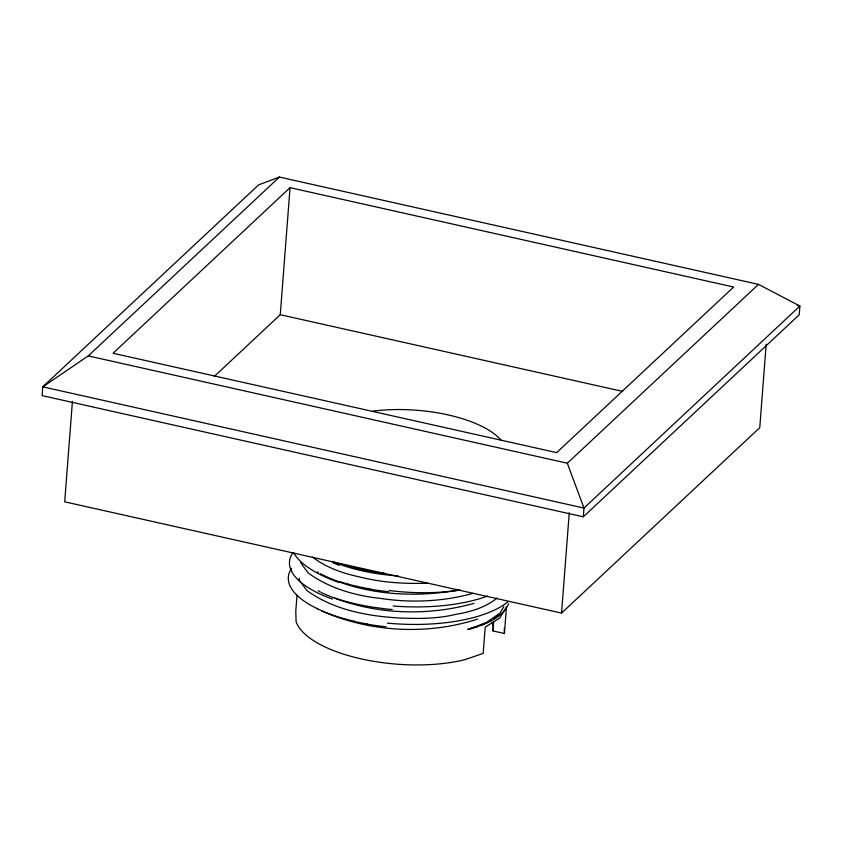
<?xml version="1.0" encoding="UTF-8"?>
<svg xmlns="http://www.w3.org/2000/svg" width="842" height="842" viewBox="0 0 842 842"><rect width="100%" height="100%" fill="white"/><g stroke="black" fill="none" stroke-linecap="round" stroke-linejoin="round"><path stroke-width="1.26" d="M72.423 401.413L64.697 501.821L561.54 613.102L759.768 427.641L766.188 344.189M214.257 376.49L280.27 314.719L290.048 187.661L733.656 287.027L556.667 452.628L113.06 353.261L290.048 187.661M297.026 595.126L295.774 611.397L296.11 621.733A105.334 41.837 4.4 0 0 465.152 659.602L483.182 653.381L485.213 627.09L499.716 618.028L506.442 607.219L504.421 633.51L493.002 630.942L493.675 622.185M561.54 613.102L569.266 512.704M583.306 516.82L583.98 508.063L567.34 463.226L88.242 355.913L42.774 386.836L42.1 395.603L583.306 516.82L799.226 314.792L799.9 306.035L758.484 284.375L279.386 177.062L258.694 184.808L42.774 386.836L583.98 508.063L799.9 306.035L797.332 305.457M493.002 630.942L493.17 629.816A93.367 37.08 4.4 0 0 492.654 624.322L492.033 622.47M508.621 603.767C501.506 619.302 483.14 625.122 468.015 629.458L486.644 622.396L500.106 612.965L503.853 606.566M88.242 355.913L279.386 177.062M567.34 463.226L758.484 284.375M499.022 615.06L497.012 616.565M497.169 598.052C485.413 607.587 470.341 611.923 455.606 614.407C437.04 618.923 417.643 618.796 398.624 617.965C366.586 616.039 333.2 609.692 306.814 590.463L299.31 580.18L299.257 578.149M493.528 618.965L494.401 618.375M494.864 618.06L495.664 617.523M490.16 621.038L481.192 625.248M490.549 620.817L491.402 620.312M473.057 593.336C443.313 601.609 411.443 603.104 380.879 598.462C355.082 595.715 329.285 588.316 308.161 572.939L300.657 562.656L300.636 561.677M477.488 619.133C427.241 635.352 370.175 632.31 321.865 611.029M478.13 626.385L468.015 629.458M473.972 603.367C424.221 617.27 368.554 614.407 321.465 592.631M459.69 589.947C413.359 598.125 363.039 595.273 320.528 573.823M427.483 583.159C404.707 584.074 381.415 582.527 359.281 576.865C342.515 573.349 326.096 567.403 312.361 557.025M398.077 575.939C375.637 574.307 353.124 570.181 332.306 561.425M280.27 314.719L622.596 391.393M320.434 592.052L318.213 590.758M316.866 608.282L317.823 608.871M317.339 571.844L318.265 572.444M504.253 628.332L504.421 633.51M332.474 599.104A114.975 42.91 4 0 1 292.921 552.647M355.44 603.798A115.049 44.237 3 0 1 334.948 598.094M382.742 608.482A114.628 44.9 2.8 0 1 368.775 606.493A114.712 44.594 2.8 0 1 355.377 603.84M392.235 609.513A115.459 45.563 2.8 0 1 382.71 608.556M487.56 596.052A114.975 45.552 2.7 0 1 393.151 605.998M291.595 568.329A114.975 42.879 4.2 0 0 337.684 616.786A115.049 44.1 3 0 0 354.261 621.196M507.673 601.977A114.975 45.552 2.7 0 1 387.362 623.122M367.428 624.017A114.712 44.594 2.8 0 1 354.029 621.375M386.057 626.722A115.049 45.394 2.8 0 1 367.28 624.196M371.48 571.444A114.712 44.594 2.8 0 1 358.082 568.792A114.628 44.237 2.9 0 1 349.567 566.698M385.425 573.476A115.049 45.226 2.8 0 1 371.448 571.476M339.263 565.329A114.975 45.036 6 0 1 332.906 562.782M349.672 566.624A115.459 44.258 3 0 1 341.568 564.287M338.884 582.411A114.975 43.342 5.3 0 1 293.711 552.847M348.325 584.159A115.459 44.258 3 0 1 340.221 581.811M458.301 590.242A114.975 48.436 4.6 0 1 389.183 590.495M388.751 591.673A115.049 45.394 2.8 0 1 369.975 589.147M356.734 586.316A114.628 44.237 2.9 0 1 348.209 584.222M370.143 588.947A114.712 44.573 2.9 0 1 356.745 586.306M372.669 411.159A93.367 37.08 4.4 0 1 500.853 439.871"/></g></svg>
